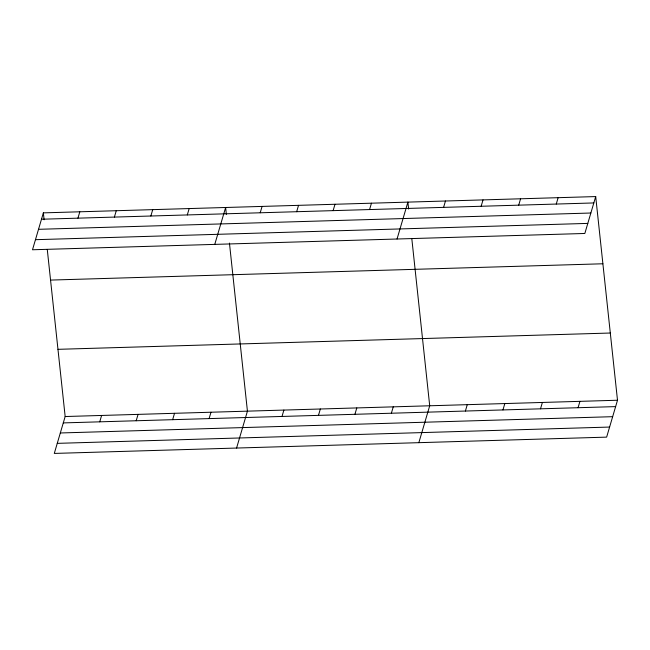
<?xml version="1.0" encoding="UTF-8"?>
<svg xmlns="http://www.w3.org/2000/svg" width="650" height="650" viewBox="0 0 650 650"><rect width="100%" height="100%" fill="white"/><g stroke="black" fill="none" stroke-linecap="round" stroke-linejoin="round"><path stroke-width="0.97" d="M43.363 212.867L32.5 249.762L584.837 233.472L595.701 196.576L43.363 212.867L44.102 219.781M77.935 218.164L79.812 211.794M114.392 217.084L116.269 210.714M47.271 249.438L65.163 416.528L54.299 453.424L606.637 437.133L617.5 400.238L595.701 196.576M150.849 216.011L152.726 209.641M99.743 421.826L101.611 415.456M187.298 214.939L189.174 208.569M136.191 420.753L138.068 414.383M214.768 244.384L225.631 207.488L226.371 214.411M172.648 419.681L174.525 413.303M260.211 212.786L262.088 206.416M209.105 418.6L210.982 412.23M296.668 211.713L298.537 205.335M236.576 448.053L247.431 411.158L229.442 243.068M333.117 210.632L334.994 204.263M282.011 416.455L283.887 410.077M369.574 209.56L371.451 203.19M318.467 415.374L320.344 409.004M397.044 239.005L407.899 202.109L408.647 209.032M354.924 414.302L356.793 407.932M443.584 207.374L445.461 201.004M391.373 413.229L393.25 406.851M481.146 206.269L483.023 199.899M418.844 442.674L429.707 405.779L411.816 238.68M518.708 205.164L520.577 198.786M465.392 411.044L467.261 404.666M556.262 204.051L558.139 197.681M502.946 409.931L504.823 403.561M540.508 408.826L542.384 402.456M578.069 407.721L579.938 401.342M41.486 219.237L593.824 202.946M38.521 229.312L590.858 213.021M35.466 239.688L587.803 223.397M50.554 280.077L602.891 263.778M57.964 349.326L610.309 333.027M65.163 416.528L617.5 400.238M63.286 422.906L615.623 406.608M60.32 432.973L612.658 416.683M57.265 443.357L609.602 427.058"/></g></svg>
